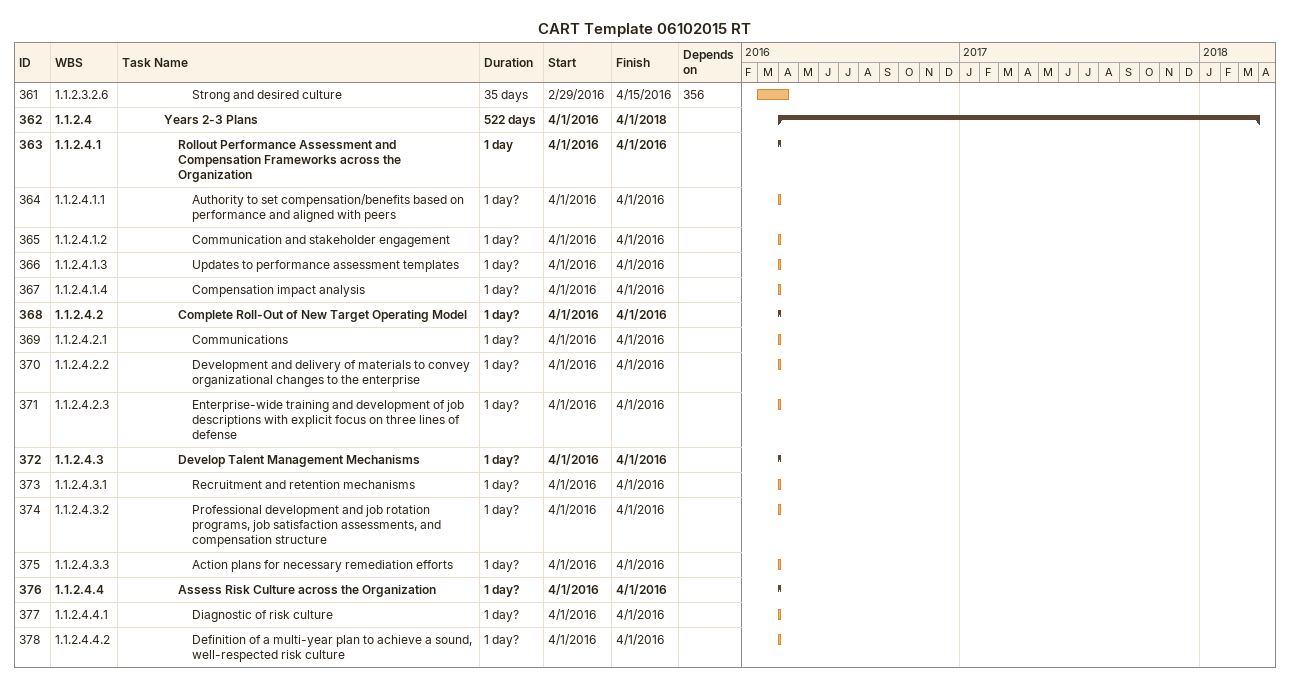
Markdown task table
CART Template 06102015 RT

| ID | WBS | Task | Duration | Start | Finish | Predecessors |
|---|---|---|---|---|---|---|
| 361 | 1.1.2.3.2.6 | Strong and desired culture | 35d | 2016-02-29 | 2016-04-15 | 356 |
| 362 | 1.1.2.4 | **Years 2-3 Plans** | 522d | 2016-04-01 | 2018-04-01 |  |
| 363 | 1.1.2.4.1 | **Rollout Performance Assessment and Compensation Frameworks across the Organization** | 1d | 2016-04-01 | 2016-04-01 |  |
| 364 | 1.1.2.4.1.1 | Authority to set compensation/benefits based on performance and aligned with peers | 1d? | 2016-04-01 | 2016-04-01 |  |
| 365 | 1.1.2.4.1.2 | Communication and stakeholder engagement | 1d? | 2016-04-01 | 2016-04-01 |  |
| 366 | 1.1.2.4.1.3 | Updates to performance assessment templates | 1d? | 2016-04-01 | 2016-04-01 |  |
| 367 | 1.1.2.4.1.4 | Compensation impact analysis | 1d? | 2016-04-01 | 2016-04-01 |  |
| 368 | 1.1.2.4.2 | **Complete Roll-Out of New Target Operating Model** | 1d? | 2016-04-01 | 2016-04-01 |  |
| 369 | 1.1.2.4.2.1 | Communications | 1d? | 2016-04-01 | 2016-04-01 |  |
| 370 | 1.1.2.4.2.2 | Development and delivery of materials to convey organizational changes to the enterprise | 1d? | 2016-04-01 | 2016-04-01 |  |
| 371 | 1.1.2.4.2.3 | Enterprise-wide training and development of job descriptions with explicit focus on three lines of defense | 1d? | 2016-04-01 | 2016-04-01 |  |
| 372 | 1.1.2.4.3 | **Develop Talent Management Mechanisms** | 1d? | 2016-04-01 | 2016-04-01 |  |
| 373 | 1.1.2.4.3.1 | Recruitment and retention mechanisms | 1d? | 2016-04-01 | 2016-04-01 |  |
| 374 | 1.1.2.4.3.2 | Professional development and job rotation programs, job satisfaction assessments, and compensation structure | 1d? | 2016-04-01 | 2016-04-01 |  |
| 375 | 1.1.2.4.3.3 | Action plans for necessary remediation efforts | 1d? | 2016-04-01 | 2016-04-01 |  |
| 376 | 1.1.2.4.4 | **Assess Risk Culture across the Organization** | 1d? | 2016-04-01 | 2016-04-01 |  |
| 377 | 1.1.2.4.4.1 | Diagnostic of risk culture | 1d? | 2016-04-01 | 2016-04-01 |  |
| 378 | 1.1.2.4.4.2 | Definition of a multi-year plan to achieve a sound, well-respected risk culture | 1d? | 2016-04-01 | 2016-04-01 |  |
